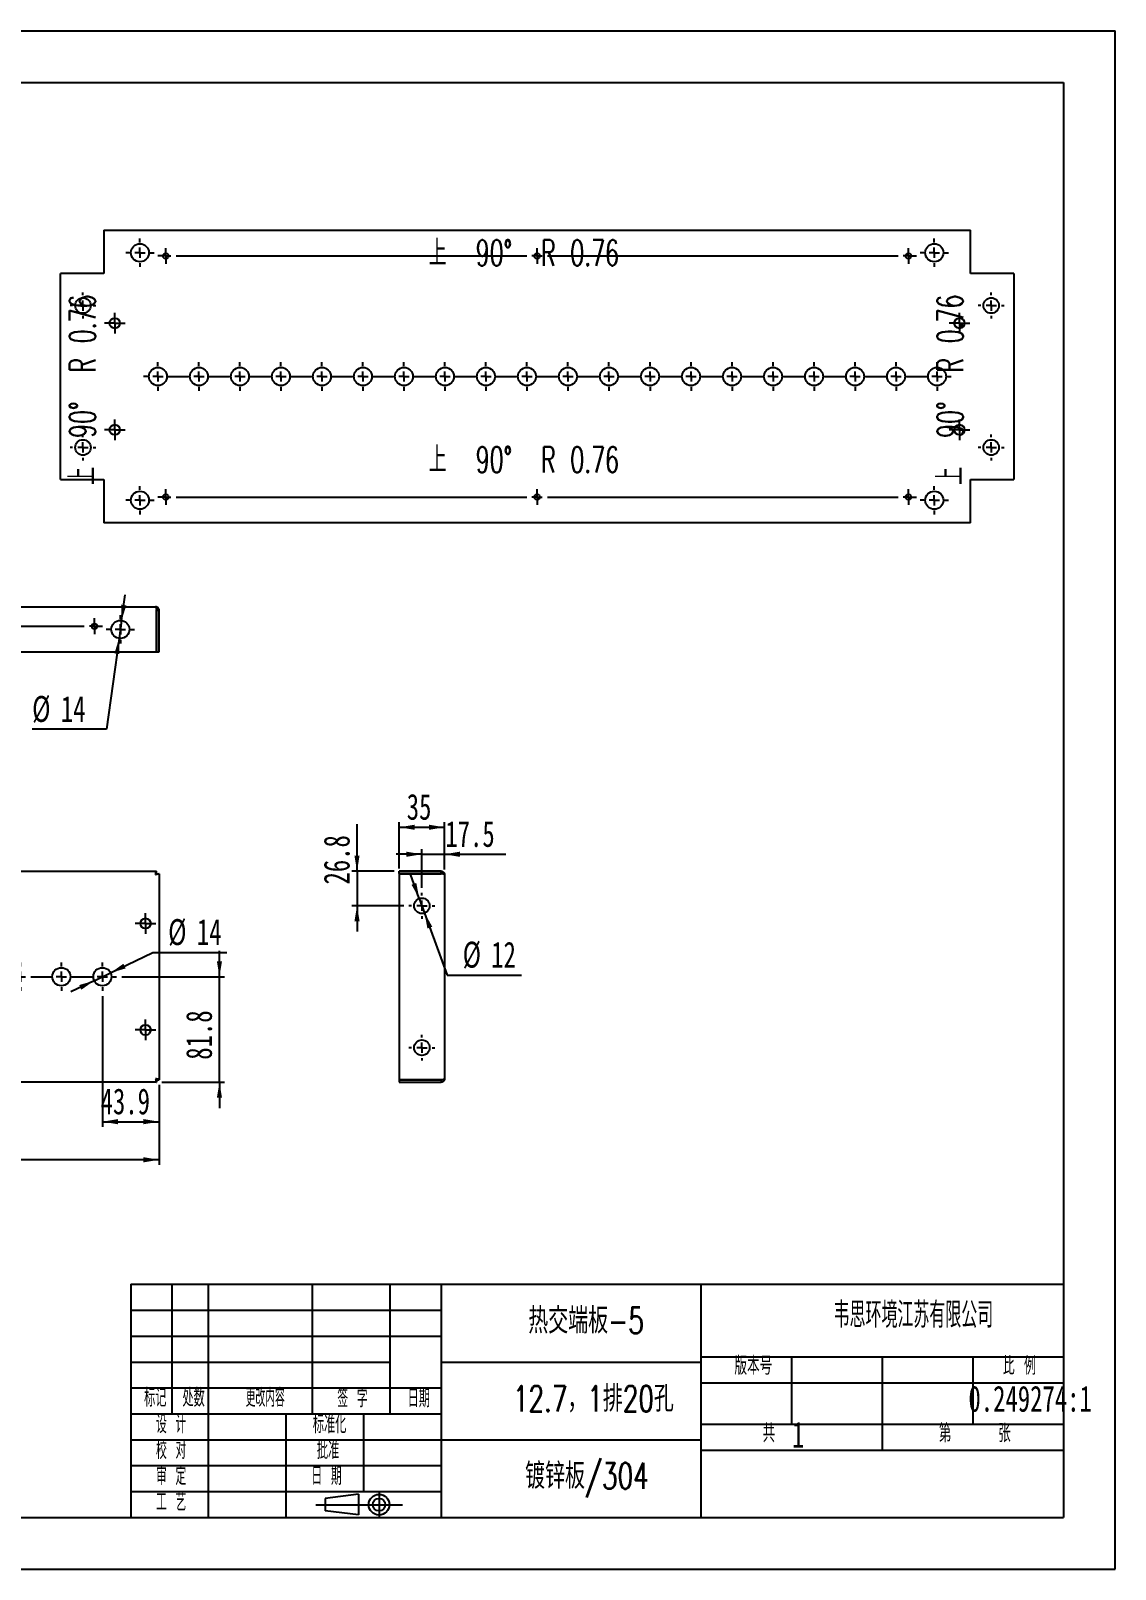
# Model space of a CAD drawing. Extents: x 0 to 1685, y 0 to 1191.
# Drawn here: x 845 to 1685, y 0 to 1191 of the extents above; entities that cross this region are included whole.
import ezdxf

# ---------------------------------------------------------------- set-up
doc = ezdxf.new("R2010")
doc.units = 0
doc.header["$LTSCALE"] = 4.011653
doc.layers.get('0').update_dxf_attribs({"linetype": 'CONTINUOUS'})
for name, color, linetype in [('粗实线', 7, 'CONTINUOUS'), ('细实线', 7, 'CONTINUOUS'), ('轮廓线层', 7, 'CONTINUOUS')]:
    doc.layers.add(name, color=color, linetype=linetype)
doc.styles.add('SLDTEXTSTYLE0', font='TXT', dxfattribs={"width": 0.7, "bigfont": 'bigfont'})
doc.styles.add('SLDTEXTSTYLE1', font='TXT', dxfattribs={"width": 0.56, "bigfont": 'bigfont'})
doc.styles.add('SLDTEXTSTYLE2', font='TXT', dxfattribs={"width": 0.49, "bigfont": 'bigfont'})
doc.styles.add('SLDTEXTSTYLE3', font='TXT', dxfattribs={"width": 0.54, "bigfont": 'bigfont'})
doc.styles.add('SLDTEXTSTYLE4', font='TXT', dxfattribs={"width": 0.63, "bigfont": 'bigfont'})
doc.styles.add('SLDTEXTSTYLE5', font='TXT', dxfattribs={"width": 0.586667, "bigfont": 'bigfont'})
doc.styles.add('SLDTEXTSTYLE6', font='TXT', dxfattribs={"width": 0.7})
doc.styles.add('SLDTEXTSTYLE7', font='TXT', dxfattribs={"width": 0.628571, "bigfont": 'bigfont'})
doc.dimstyles.new('SLDDIMSTYLE0', dxfattribs={"dimtxt": 20.058267, "dimasz": 12.03496, "dimexe": 0, "dimexo": 0.0625, "dimgap": 5.014567, "dimtad": 2, "dimdec": 1, "dimrnd": 1e-09, "dimzin": 12, "dimtxsty": 'SLDTEXTSTYLE6', "dimsah": 1, "dimcen": 0.09, "dimazin": 3, "dimtfac": 1, "dimtdec": 1, "dimtofl": 0, "dimtmove": 0, "dimatfit": 3, "dimtolj": 1, "dimtzin": 12})
doc.dimstyles.new('SLDDIMSTYLE1', dxfattribs={"dimtxt": 20.058267, "dimasz": 12.03496, "dimexe": 0, "dimexo": 0.0625, "dimgap": 5.014567, "dimtad": 2, "dimdec": 1, "dimrnd": 1e-09, "dimzin": 12, "dimtxsty": 'SLDTEXTSTYLE6', "dimsah": 1, "dimcen": 0.09, "dimazin": 3, "dimtfac": 1, "dimtdec": 1, "dimtmove": 0, "dimatfit": 3, "dimtolj": 1, "dimtzin": 12})
doc.dimstyles.new('SLDDIMSTYLE2', dxfattribs={"dimtxt": 20.058267, "dimasz": 12.03496, "dimexe": 0, "dimexo": 0.0625, "dimgap": 5.014567, "dimtad": 0, "dimtih": 1, "dimtoh": 1, "dimdec": 1, "dimrnd": 1e-09, "dimzin": 12, "dimtxsty": 'SLDTEXTSTYLE6', "dimsah": 1, "dimcen": 0, "dimazin": 3, "dimtfac": 1, "dimtdec": 1, "dimtmove": 0, "dimatfit": 3, "dimtolj": 1, "dimtzin": 12})

# ---------------------------------------------------------------- blocks, each defined once
blk = doc.blocks.new('块6')
at = {"color": 7, "linetype": 'CONTINUOUS'}
for p, q in [((510.5, 622.8), (478.4, 618.8)), ((478.4, 618.8), (478.4, 606.8)), ((510.5, 622.8), (510.5, 602.8)), ((510.5, 602.8), (478.4, 606.8))]:
    blk.add_line(p, q, dxfattribs=at)
at = {"layer": '轮廓线层', "color": 7}
for p, q in [((469.3, 612.7), (553.2, 612.7)), ((530.4, 624.5), (530.4, 600.8))]:
    blk.add_line(p, q, dxfattribs=at)
for radius in [10, 6.02]:
    blk.add_circle((530.4, 612.7), radius, dxfattribs=at)
blk = doc.blocks.new('_D')
at = {"layer": '细实线'}
for p, q in [((269.7, 375.1), (269.7, 313.1)), ((944.7, 375.1), (944.7, 313.1)), ((944.7, 317.1), (269.7, 317.1))]:
    blk.add_line(p, q, dxfattribs=at)
for points in [[(269.7, 317.1), (281.7, 315.1), (281.7, 319.1)], [(944.7, 317.1), (932.6, 319.1), (932.6, 315.1)]]:
    blk.add_solid(points, dxfattribs=at)
at = {"layer": '细实线', "insert": (589.7, 343), "char_height": 20.06, "attachment_point": 1, "style": 'SLDTEXTSTYLE6'}
blk.add_mtext('675', dxfattribs=at)
blk = doc.blocks.new('_D_2')
at = {"layer": '细实线'}
for p, q in [((900.8, 443.9), (900.8, 342.6)), ((944.7, 375.1), (944.7, 342.6)), ((900.8, 346.6), (944.7, 346.6))]:
    blk.add_line(p, q, dxfattribs=at)
for points in [[(900.8, 346.6), (912.8, 344.6), (912.8, 348.6)], [(944.7, 346.6), (932.6, 348.6), (932.6, 344.6)]]:
    blk.add_solid(points, dxfattribs=at)
at = {"layer": '细实线', "insert": (899.4, 372.4), "char_height": 20.06, "attachment_point": 1, "style": 'SLDTEXTSTYLE6'}
blk.add_mtext('43.9', dxfattribs=at)
blk = doc.blocks.new('_D_3')
at = {"layer": '细实线'}
for p, q in [((991.4, 458.9), (991.4, 478.9)), ((915.8, 458.9), (995.4, 458.9)), ((991.4, 377.1), (991.4, 458.9)), ((946.7, 377.1), (995.4, 377.1)), ((991.4, 377.1), (991.4, 357.1))]:
    blk.add_line(p, q, dxfattribs=at)
for points in [[(991.4, 458.9), (993.4, 470.9), (989.4, 470.9)], [(991.4, 377.1), (989.4, 365.1), (993.4, 365.1)]]:
    blk.add_solid(points, dxfattribs=at)
at = {"layer": '细实线', "insert": (965.5, 394.6), "char_height": 20.06, "attachment_point": 1, "rotation": 90, "style": 'SLDTEXTSTYLE6'}
blk.add_mtext('81.8', dxfattribs=at)
blk = doc.blocks.new('_D_4')
at = {"layer": '细实线'}
for p, q in [((907.1, 461.9), (939.7, 477.6)), ((939.7, 477.6), (997.2, 477.6)), ((894.5, 455.8), (876.4, 447.1)), ((894.5, 455.8), (907.1, 461.9))]:
    blk.add_line(p, q, dxfattribs=at)
for points in [[(907.1, 461.9), (918.8, 465.3), (917, 468.9)], [(894.5, 455.8), (882.8, 452.4), (884.5, 448.8)]]:
    blk.add_solid(points, dxfattribs=at)
at = {"layer": '细实线', "char_height": 20.06, "attachment_point": 1, "style": 'SLDTEXTSTYLE6'}
for s, insert in [('%%c', (951.7, 503.5)), ('14', (973.9, 503.5))]:
    blk.add_mtext(s, dxfattribs=dict(at, insert=insert))
blk = doc.blocks.new('SW_CENTERMARKSYMBOL_0')
at = {"layer": '细实线', "color": 0}
for p, q in [((-579.5, 0), (-582.5, 0)), ((-571.5, 0), (-575.5, 0)), ((-571.5, 8), (-571.5, 11)), ((-571.5, 0), (-571.5, 4)), ((-571.5, 0), (-571.5, -4)), ((-571.5, 0), (-567.5, 0)), ((-563.5, 0), (-547.75, 0)), ((-539.75, 0), (-543.75, 0)), ((-539.75, 8), (-539.75, 11)), ((-539.75, 0), (-539.75, 4)), ((-539.75, 0), (-539.75, -4)), ((-539.75, 0), (-535.75, 0)), ((-531.75, 0), (-516, 0)), ((-508, 0), (-512, 0)), ((-508, 8), (-508, 11)), ((-508, 0), (-508, 4)), ((-508, 0), (-508, -4)), ((-508, 0), (-504, 0)), ((-500, 0), (-484.25, 0)), ((-476.25, 0), (-480.25, 0)), ((-476.25, 8), (-476.25, 11)), ((-476.25, 0), (-476.25, 4)), ((-476.25, 0), (-476.25, -4)), ((-476.25, 0), (-472.25, 0)), ((-468.25, 0), (-452.5, 0)), ((-444.5, 0), (-448.5, 0)), ((-444.5, 8), (-444.5, 11)), ((-444.5, 0), (-444.5, 4)), ((-444.5, 0), (-444.5, -4)), ((-444.5, 0), (-440.5, 0)), ((-436.5, 0), (-420.75, 0)), ((-412.75, 0), (-416.75, 0)), ((-412.75, 8), (-412.75, 11)), ((-412.75, 0), (-412.75, 4)), ((-412.75, 0), (-412.75, -4)), ((-412.75, 0), (-408.75, 0)), ((-404.75, 0), (-389, 0)), ((-381, 0), (-385, 0)), ((-381, 8), (-381, 11)), ((-381, 0), (-381, 4)), ((-381, 0), (-381, -4)), ((-381, 0), (-377, 0)), ((-373, 0), (-357.25, 0)), ((-349.25, 0), (-353.25, 0)), ((-349.25, 8), (-349.25, 11)), ((-349.25, 0), (-349.25, 4)), ((-349.25, 0), (-349.25, -4)), ((-349.25, 0), (-345.25, 0)), ((-341.25, 0), (-325.5, 0)), ((-317.5, 0), (-321.5, 0)), ((-317.5, 8), (-317.5, 11)), ((-317.5, 0), (-317.5, 4)), ((-317.5, 0), (-317.5, -4)), ((-317.5, 0), (-313.5, 0)), ((-309.5, 0), (-293.75, 0)), ((-285.75, 0), (-289.75, 0)), ((-285.75, 8), (-285.75, 11)), ((-285.75, 0), (-285.75, 4)), ((-285.75, 0), (-285.75, -4)), ((-285.75, 0), (-281.75, 0)), ((-277.75, 0), (-262, 0)), ((-254, 0), (-258, 0)), ((-254, 8), (-254, 11)), ((-254, 0), (-254, 4)), ((-254, 0), (-254, -4)), ((-254, 0), (-250, 0)), ((-246, 0), (-230.25, 0)), ((-222.25, 0), (-226.25, 0)), ((-222.25, 8), (-222.25, 11)), ((-222.25, 0), (-222.25, 4)), ((-222.25, 0), (-222.25, -4)), ((-222.25, 0), (-218.25, 0)), ((-214.25, 0), (-198.5, 0)), ((-190.5, 0), (-194.5, 0)), ((-190.5, 8), (-190.5, 11)), ((-190.5, 0), (-190.5, 4)), ((-190.5, 0), (-190.5, -4)), ((-190.5, 0), (-186.5, 0)), ((-182.5, 0), (-166.75, 0)), ((-158.75, 0), (-162.75, 0)), ((-158.75, 8), (-158.75, 11)), ((-158.75, 0), (-158.75, 4)), ((-158.75, 0), (-158.75, -4)), ((-158.75, 0), (-154.75, 0)), ((-150.75, 0), (-135, 0)), ((-127, 0), (-131, 0)), ((-127, 8), (-127, 11)), ((-127, 0), (-127, 4)), ((-127, 0), (-127, -4)), ((-127, 0), (-123, 0)), ((-119, 0), (-103.25, 0)), ((-95.25, 0), (-99.25, 0)), ((-95.25, 8), (-95.25, 11)), ((-95.25, 0), (-95.25, 4)), ((-95.25, 0), (-95.25, -4)), ((-95.25, 0), (-91.25, 0)), ((-87.25, 0), (-71.5, 0)), ((-63.5, 0), (-67.5, 0)), ((-63.5, 8), (-63.5, 11)), ((-63.5, 0), (-63.5, 4)), ((-63.5, 0), (-63.5, -4)), ((-63.5, 0), (-59.5, 0)), ((-55.5, 0), (-39.75, 0)), ((-31.75, 0), (-35.75, 0)), ((-31.75, 8), (-31.75, 11)), ((-31.75, 0), (-31.75, 4)), ((-31.75, 0), (-31.75, -4)), ((-31.75, 0), (-27.75, 0)), ((-23.75, 0), (-8, 0)), ((0, 0), (-4, 0)), ((0, 8), (0, 11)), ((0, 0), (0, 4)), ((0, 0), (0, -4)), ((0, 0), (4, 0)), ((8, 0), (23.75, 0)), ((31.75, 0), (27.75, 0)), ((31.75, 8), (31.75, 11)), ((31.75, 0), (31.75, 4)), ((31.75, 0), (31.75, -4)), ((31.75, 0), (35.75, 0)), ((39.75, 0), (42.75, 0)), ((-571.5, -8), (-571.5, -11)), ((-539.75, -8), (-539.75, -11)), ((-508, -8), (-508, -11)), ((-476.25, -8), (-476.25, -11)), ((-444.5, -8), (-444.5, -11)), ((-412.75, -8), (-412.75, -11)), ((-381, -8), (-381, -11)), ((-349.25, -8), (-349.25, -11)), ((-317.5, -8), (-317.5, -11)), ((-285.75, -8), (-285.75, -11)), ((-254, -8), (-254, -11)), ((-222.25, -8), (-222.25, -11)), ((-190.5, -8), (-190.5, -11)), ((-158.75, -8), (-158.75, -11)), ((-127, -8), (-127, -11)), ((-95.25, -8), (-95.25, -11)), ((-63.5, -8), (-63.5, -11)), ((-31.75, -8), (-31.75, -11)), ((0, -8), (0, -11)), ((31.75, -8), (31.75, -11))]:
    blk.add_line(p, q, dxfattribs=at)
blk = doc.blocks.new('SW_CENTERMARKSYMBOL_2')
at = {"layer": '细实线', "color": 0}
for p, q in [((-4, 0), (-8, 0)), ((0, 0), (-4, 0)), ((0, 4), (0, 8)), ((0, 0), (0, 4)), ((0, 0), (0, -4)), ((0, 0), (4, 0)), ((4, 0), (8, 0)), ((0, -4), (0, -8))]:
    blk.add_line(p, q, dxfattribs=at)
blk = doc.blocks.new('SW_CENTERMARKSYMBOL_3')
at = {"layer": '细实线', "color": 0}
for p, q in [((-4, 0), (-8, 0)), ((0, 0), (-4, 0)), ((0, 4), (0, 8)), ((0, 0), (0, 4)), ((0, 0), (0, -4)), ((0, 0), (4, 0)), ((4, 0), (8, 0)), ((0, -4), (0, -8))]:
    blk.add_line(p, q, dxfattribs=at)
blk = doc.blocks.new('_D_9')
at = {"layer": '细实线'}
for p, q in [((1130.6, 542.7), (1130.6, 578.6)), ((1130.6, 574.6), (1165.6, 574.6)), ((1165.6, 542), (1165.6, 578.6))]:
    blk.add_line(p, q, dxfattribs=at)
for points in [[(1130.6, 574.6), (1142.6, 572.6), (1142.6, 576.6)], [(1165.6, 574.6), (1153.6, 576.6), (1153.6, 572.6)]]:
    blk.add_solid(points, dxfattribs=at)
at = {"layer": '细实线', "insert": (1136.4, 600.5), "char_height": 20.06, "attachment_point": 1, "style": 'SLDTEXTSTYLE6'}
blk.add_mtext('35', dxfattribs=at)
blk = doc.blocks.new('_D_10')
at = {"layer": '细实线'}
for p, q in [((1148.1, 553.7), (1128.1, 553.7)), ((1148.1, 527.8), (1148.1, 557.7)), ((1148.1, 553.7), (1165.6, 553.7)), ((1165.6, 542), (1165.6, 557.7)), ((1165.6, 553.7), (1213, 553.7))]:
    blk.add_line(p, q, dxfattribs=at)
for points in [[(1148.1, 553.7), (1136.1, 555.7), (1136.1, 551.7)], [(1165.6, 553.7), (1177.6, 551.7), (1177.6, 555.7)]]:
    blk.add_solid(points, dxfattribs=at)
at = {"layer": '细实线', "insert": (1166.3, 579.5), "char_height": 20.06, "attachment_point": 1, "style": 'SLDTEXTSTYLE6'}
blk.add_mtext('17.5', dxfattribs=at)
blk = doc.blocks.new('_D_11')
at = {"layer": '细实线'}
for p, q in [((1097.9, 540.6), (1097.9, 577)), ((1126.6, 540.6), (1093.9, 540.6)), ((1097.9, 540.6), (1097.9, 513.8)), ((1134.1, 513.8), (1093.9, 513.8)), ((1097.9, 513.8), (1097.9, 493.8))]:
    blk.add_line(p, q, dxfattribs=at)
for points in [[(1097.9, 540.6), (1099.9, 552.7), (1095.9, 552.7)], [(1097.9, 513.8), (1095.9, 501.8), (1099.9, 501.8)]]:
    blk.add_solid(points, dxfattribs=at)
at = {"layer": '细实线', "insert": (1072.1, 530.3), "char_height": 20.06, "attachment_point": 1, "rotation": 90, "style": 'SLDTEXTSTYLE6'}
blk.add_mtext('26.8', dxfattribs=at)
blk = doc.blocks.new('_D_12')
at = {"layer": '细实线'}
for p, q in [((1146.1, 519.5), (1139.2, 538.3)), ((1146.1, 519.5), (1150.2, 508.2)), ((1150.2, 508.2), (1167.6, 460.2)), ((1167.6, 460.2), (1225.2, 460.2))]:
    blk.add_line(p, q, dxfattribs=at)
for points in [[(1146.1, 519.5), (1143.8, 531.5), (1140.1, 530.1)], [(1150.2, 508.2), (1152.4, 496.2), (1156.2, 497.6)]]:
    blk.add_solid(points, dxfattribs=at)
at = {"layer": '细实线', "char_height": 20.06, "attachment_point": 1, "style": 'SLDTEXTSTYLE6'}
for s, insert in [('%%c', (1179.7, 486)), ('12', (1201.8, 486))]:
    blk.add_mtext(s, dxfattribs=dict(at, insert=insert))
blk = doc.blocks.new('SW_CENTERMARKSYMBOL_5')
at = {"layer": '细实线', "color": 0}
for p, q in [((-8, 0), (-10, 0)), ((0, 0), (-4, 0)), ((0, 8), (0, 10)), ((0, 0), (0, 4)), ((0, 0), (0, -4)), ((0, 0), (4, 0)), ((8, 0), (10, 0)), ((0, -8), (0, -10))]:
    blk.add_line(p, q, dxfattribs=at)
blk = doc.blocks.new('SW_CENTERMARKSYMBOL_6')
at = {"layer": '细实线', "color": 0}
for p, q in [((-8, 0), (-10, 0)), ((0, 0), (-4, 0)), ((0, 8), (0, 10)), ((0, 0), (0, 4)), ((0, 0), (0, -4)), ((0, 0), (4, 0)), ((8, 0), (10, 0)), ((0, -8), (0, -10))]:
    blk.add_line(p, q, dxfattribs=at)
blk = doc.blocks.new('_D_17')
at = {"layer": '细实线'}
for p, q in [((915.6, 734.8), (918.4, 754.7)), ((915.6, 734.8), (913.7, 720.9)), ((913.7, 720.9), (904, 650.5)), ((904, 650.5), (846.4, 650.5))]:
    blk.add_line(p, q, dxfattribs=at)
for points in [[(915.6, 734.8), (919.3, 746.4), (915.3, 747)], [(913.7, 720.9), (910.1, 709.3), (914, 708.7)]]:
    blk.add_solid(points, dxfattribs=at)
at = {"layer": '细实线', "char_height": 20.06, "attachment_point": 1, "style": 'SLDTEXTSTYLE6'}
for s, insert in [('%%c', (846.4, 676.3)), ('14', (868.6, 676.3))]:
    blk.add_mtext(s, dxfattribs=dict(at, insert=insert))
blk = doc.blocks.new('SW_CENTERMARKSYMBOL_8')
at = {"layer": '细实线', "color": 0}
for p, q in [((-8, 0), (-11, 0)), ((0, 0), (-4, 0)), ((0, 8), (0, 11)), ((0, 0), (0, 4)), ((0, 0), (0, -4)), ((0, 0), (4, 0)), ((8, 0), (11, 0)), ((0, -8), (0, -11))]:
    blk.add_line(p, q, dxfattribs=at)
blk = doc.blocks.new('SW_CENTERMARKSYMBOL_9')
at = {"layer": '细实线', "color": 0}
for p, q in [((-291.5, 0), (-293.6, 0)), ((-287.5, 0), (-291.5, 0)), ((-287.5, 4), (-287.5, 6.1)), ((-287.5, 0), (-287.5, 4)), ((-287.5, 0), (-287.5, -4)), ((-287.5, 0), (-283.5, 0)), ((-279.5, 0), (-8, 0)), ((0, 0), (-4, 0)), ((0, 4), (0, 6.1)), ((0, 0), (0, 4)), ((0, 0), (0, -4)), ((0, 0), (4, 0)), ((8, 0), (279.5, 0)), ((287.5, 0), (283.5, 0)), ((287.5, 4), (287.5, 6.1)), ((287.5, 0), (287.5, 4)), ((287.5, 0), (287.5, -4)), ((287.5, 0), (291.5, 0)), ((291.5, 0), (293.6, 0)), ((-287.5, -4), (-287.5, -6.1)), ((0, -4), (0, -6.1)), ((287.5, -4), (287.5, -6.1))]:
    blk.add_line(p, q, dxfattribs=at)
blk = doc.blocks.new('SW_CENTERMARKSYMBOL_10')
at = {"layer": '细实线', "color": 0}
for p, q in [((-39.75, 0), (-42.75, 0)), ((-31.75, 0), (-35.75, 0)), ((-31.75, 8), (-31.75, 11)), ((-31.75, 0), (-31.75, 4)), ((-31.75, 0), (-31.75, -4)), ((-31.75, 0), (-27.75, 0)), ((-23.75, 0), (-8, 0)), ((0, 0), (-4, 0)), ((0, 8), (0, 11)), ((0, 0), (0, 4)), ((0, 0), (0, -4)), ((0, 0), (4, 0)), ((8, 0), (23.75, 0)), ((31.75, 0), (27.75, 0)), ((31.75, 8), (31.75, 11)), ((31.75, 0), (31.75, 4)), ((31.75, 0), (31.75, -4)), ((31.75, 0), (35.75, 0)), ((39.75, 0), (55.5, 0)), ((63.5, 0), (59.5, 0)), ((63.5, 8), (63.5, 11)), ((63.5, 0), (63.5, 4)), ((63.5, 0), (63.5, -4)), ((63.5, 0), (67.5, 0)), ((71.5, 0), (87.25, 0)), ((95.25, 0), (91.25, 0)), ((95.25, 8), (95.25, 11)), ((95.25, 0), (95.25, 4)), ((95.25, 0), (95.25, -4)), ((95.25, 0), (99.25, 0)), ((103.25, 0), (119, 0)), ((127, 0), (123, 0)), ((127, 8), (127, 11)), ((127, 0), (127, 4)), ((127, 0), (127, -4)), ((127, 0), (131, 0)), ((135, 0), (150.75, 0)), ((158.75, 0), (154.75, 0)), ((158.75, 8), (158.75, 11)), ((158.75, 0), (158.75, 4)), ((158.75, 0), (158.75, -4)), ((158.75, 0), (162.75, 0)), ((166.75, 0), (182.5, 0)), ((190.5, 0), (186.5, 0)), ((190.5, 8), (190.5, 11)), ((190.5, 0), (190.5, 4)), ((190.5, 0), (190.5, -4)), ((190.5, 0), (194.5, 0)), ((198.5, 0), (214.25, 0)), ((222.25, 0), (218.25, 0)), ((222.25, 8), (222.25, 11)), ((222.25, 0), (222.25, 4)), ((222.25, 0), (222.25, -4)), ((222.25, 0), (226.25, 0)), ((230.25, 0), (246, 0)), ((254, 0), (250, 0)), ((254, 8), (254, 11)), ((254, 0), (254, 4)), ((254, 0), (254, -4)), ((254, 0), (258, 0)), ((262, 0), (277.75, 0)), ((285.75, 0), (281.75, 0)), ((285.75, 8), (285.75, 11)), ((285.75, 0), (285.75, 4)), ((285.75, 0), (285.75, -4)), ((285.75, 0), (289.75, 0)), ((293.75, 0), (309.5, 0)), ((317.5, 0), (313.5, 0)), ((317.5, 8), (317.5, 11)), ((317.5, 0), (317.5, 4)), ((317.5, 0), (317.5, -4)), ((317.5, 0), (321.5, 0)), ((325.5, 0), (341.25, 0)), ((349.25, 0), (345.25, 0)), ((349.25, 8), (349.25, 11)), ((349.25, 0), (349.25, 4)), ((349.25, 0), (349.25, -4)), ((349.25, 0), (353.25, 0)), ((357.25, 0), (373, 0)), ((381, 0), (377, 0)), ((381, 8), (381, 11)), ((381, 0), (381, 4)), ((381, 0), (381, -4)), ((381, 0), (385, 0)), ((389, 0), (404.75, 0)), ((412.75, 0), (408.75, 0)), ((412.75, 8), (412.75, 11)), ((412.75, 0), (412.75, 4)), ((412.75, 0), (412.75, -4)), ((412.75, 0), (416.75, 0)), ((420.75, 0), (436.5, 0)), ((444.5, 0), (440.5, 0)), ((444.5, 8), (444.5, 11)), ((444.5, 0), (444.5, 4)), ((444.5, 0), (444.5, -4)), ((444.5, 0), (448.5, 0)), ((452.5, 0), (468.25, 0)), ((476.25, 0), (472.25, 0)), ((476.25, 8), (476.25, 11)), ((476.25, 0), (476.25, 4)), ((476.25, 0), (476.25, -4)), ((476.25, 0), (480.25, 0)), ((484.25, 0), (500, 0)), ((508, 0), (504, 0)), ((508, 8), (508, 11)), ((508, 0), (508, 4)), ((508, 0), (508, -4)), ((508, 0), (512, 0)), ((516, 0), (531.75, 0)), ((539.75, 0), (535.75, 0)), ((539.75, 8), (539.75, 11)), ((539.75, 0), (539.75, 4)), ((539.75, 0), (539.75, -4)), ((539.75, 0), (543.75, 0)), ((547.75, 0), (563.5, 0)), ((571.5, 0), (567.5, 0)), ((571.5, 8), (571.5, 11)), ((571.5, 0), (571.5, 4)), ((571.5, 0), (571.5, -4)), ((571.5, 0), (575.5, 0)), ((579.5, 0), (582.5, 0)), ((-31.75, -8), (-31.75, -11)), ((0, -8), (0, -11)), ((31.75, -8), (31.75, -11)), ((63.5, -8), (63.5, -11)), ((95.25, -8), (95.25, -11)), ((127, -8), (127, -11)), ((158.75, -8), (158.75, -11)), ((190.5, -8), (190.5, -11)), ((222.25, -8), (222.25, -11)), ((254, -8), (254, -11)), ((285.75, -8), (285.75, -11)), ((317.5, -8), (317.5, -11)), ((349.25, -8), (349.25, -11)), ((381, -8), (381, -11)), ((412.75, -8), (412.75, -11)), ((444.5, -8), (444.5, -11)), ((476.25, -8), (476.25, -11)), ((508, -8), (508, -11)), ((539.75, -8), (539.75, -11)), ((571.5, -8), (571.5, -11))]:
    blk.add_line(p, q, dxfattribs=at)
blk = doc.blocks.new('SW_CENTERMARKSYMBOL_11')
at = {"layer": '细实线', "color": 0}
for p, q in [((-4, 0), (-8, 0)), ((0, 0), (-4, 0)), ((0, 4), (0, 8)), ((0, 0), (0, 4)), ((0, 0), (0, -4)), ((0, 0), (4, 0)), ((4, 0), (8, 0)), ((0, -4), (0, -8))]:
    blk.add_line(p, q, dxfattribs=at)
blk = doc.blocks.new('SW_CENTERMARKSYMBOL_12')
at = {"layer": '细实线', "color": 0}
for p, q in [((-4, 0), (-8, 0)), ((0, 0), (-4, 0)), ((0, 4), (0, 8)), ((0, 0), (0, 4)), ((0, 0), (0, -4)), ((0, 0), (4, 0)), ((4, 0), (8, 0)), ((0, -4), (0, -8))]:
    blk.add_line(p, q, dxfattribs=at)
blk = doc.blocks.new('SW_CENTERMARKSYMBOL_13')
at = {"layer": '细实线', "color": 0}
for p, q in [((-4, 0), (-8, 0)), ((0, 0), (-4, 0)), ((0, 4), (0, 8)), ((0, 0), (0, 4)), ((0, 0), (0, -4)), ((0, 0), (4, 0)), ((4, 0), (8, 0)), ((0, -4), (0, -8))]:
    blk.add_line(p, q, dxfattribs=at)
blk = doc.blocks.new('SW_CENTERMARKSYMBOL_14')
at = {"layer": '细实线', "color": 0}
for p, q in [((-4, 0), (-8, 0)), ((0, 0), (-4, 0)), ((0, 4), (0, 8)), ((0, 0), (0, 4)), ((0, 0), (0, -4)), ((0, 0), (4, 0)), ((4, 0), (8, 0)), ((0, -4), (0, -8))]:
    blk.add_line(p, q, dxfattribs=at)
blk = doc.blocks.new('SW_CENTERMARKSYMBOL_15')
at = {"layer": '细实线', "color": 0}
for p, q in [((-8, 0), (-10, 0)), ((0, 0), (-4, 0)), ((0, 8), (0, 10)), ((0, 0), (0, 4)), ((0, 0), (0, -4)), ((0, 0), (4, 0)), ((8, 0), (10, 0)), ((0, -8), (0, -10))]:
    blk.add_line(p, q, dxfattribs=at)
blk = doc.blocks.new('SW_CENTERMARKSYMBOL_16')
at = {"layer": '细实线', "color": 0}
for p, q in [((-8, 0), (-10, 0)), ((0, 0), (-4, 0)), ((0, 8), (0, 10)), ((0, 0), (0, 4)), ((0, 0), (0, -4)), ((0, 0), (4, 0)), ((8, 0), (10, 0)), ((0, -8), (0, -10))]:
    blk.add_line(p, q, dxfattribs=at)
blk = doc.blocks.new('SW_CENTERMARKSYMBOL_17')
at = {"layer": '细实线', "color": 0}
for p, q in [((-8, 0), (-11, 0)), ((0, 0), (-4, 0)), ((0, 8), (0, 11)), ((0, 0), (0, 4)), ((0, 0), (0, -4)), ((0, 0), (4, 0)), ((8, 0), (11, 0)), ((0, -8), (0, -11))]:
    blk.add_line(p, q, dxfattribs=at)
blk = doc.blocks.new('SW_CENTERMARKSYMBOL_18')
at = {"layer": '细实线', "color": 0}
for p, q in [((-8, 0), (-11, 0)), ((0, 0), (-4, 0)), ((0, 8), (0, 11)), ((0, 0), (0, 4)), ((0, 0), (0, -4)), ((0, 0), (4, 0)), ((8, 0), (11, 0)), ((0, -8), (0, -11))]:
    blk.add_line(p, q, dxfattribs=at)
blk = doc.blocks.new('SW_CENTERMARKSYMBOL_19')
at = {"layer": '细实线', "color": 0}
for p, q in [((-291.5, 0), (-293.6, 0)), ((-287.5, 0), (-291.5, 0)), ((-287.5, 4), (-287.5, 6.1)), ((-287.5, 0), (-287.5, 4)), ((-287.5, 0), (-287.5, -4)), ((-287.5, 0), (-283.5, 0)), ((-279.5, 0), (-8, 0)), ((0, 0), (-4, 0)), ((0, 4), (0, 6.1)), ((0, 0), (0, 4)), ((0, 0), (0, -4)), ((0, 0), (4, 0)), ((8, 0), (279.5, 0)), ((287.5, 0), (283.5, 0)), ((287.5, 4), (287.5, 6.1)), ((287.5, 0), (287.5, 4)), ((287.5, 0), (287.5, -4)), ((287.5, 0), (291.5, 0)), ((291.5, 0), (293.6, 0)), ((-287.5, -4), (-287.5, -6.1)), ((0, -4), (0, -6.1)), ((287.5, -4), (287.5, -6.1))]:
    blk.add_line(p, q, dxfattribs=at)
blk = doc.blocks.new('SW_CENTERMARKSYMBOL_20')
at = {"layer": '细实线', "color": 0}
for p, q in [((-8, 0), (-10, 0)), ((0, 0), (-4, 0)), ((0, 8), (0, 10)), ((0, 0), (0, 4)), ((0, 0), (0, -4)), ((0, 0), (4, 0)), ((8, 0), (10, 0)), ((0, -8), (0, -10))]:
    blk.add_line(p, q, dxfattribs=at)
blk = doc.blocks.new('SW_CENTERMARKSYMBOL_21')
at = {"layer": '细实线', "color": 0}
for p, q in [((-8, 0), (-10, 0)), ((0, 0), (-4, 0)), ((0, 8), (0, 10)), ((0, 0), (0, 4)), ((0, 0), (0, -4)), ((0, 0), (4, 0)), ((8, 0), (10, 0)), ((0, -8), (0, -10))]:
    blk.add_line(p, q, dxfattribs=at)
blk = doc.blocks.new('SW_CENTERMARKSYMBOL_22')
at = {"layer": '细实线', "color": 0}
for p, q in [((-8, 0), (-11, 0)), ((0, 0), (-4, 0)), ((0, 8), (0, 11)), ((0, 0), (0, 4)), ((0, 0), (0, -4)), ((0, 0), (4, 0)), ((8, 0), (11, 0)), ((0, -8), (0, -11))]:
    blk.add_line(p, q, dxfattribs=at)
blk = doc.blocks.new('SW_CENTERMARKSYMBOL_23')
at = {"layer": '细实线', "color": 0}
for p, q in [((-8, 0), (-11, 0)), ((0, 0), (-4, 0)), ((0, 8), (0, 11)), ((0, 0), (0, 4)), ((0, 0), (0, -4)), ((0, 0), (4, 0)), ((8, 0), (11, 0)), ((0, -8), (0, -11))]:
    blk.add_line(p, q, dxfattribs=at)
blk = doc.blocks.new('SW_CENTERMARKSYMBOL_24')
at = {"layer": '细实线', "color": 0}
for p, q in [((-291.5, 0), (-293.6, 0)), ((-287.5, 0), (-291.5, 0)), ((-287.5, 4), (-287.5, 6.1)), ((-287.5, 0), (-287.5, 4)), ((-287.5, 0), (-287.5, -4)), ((-287.5, 0), (-283.5, 0)), ((-279.5, 0), (-8, 0)), ((0, 0), (-4, 0)), ((0, 4), (0, 6.1)), ((0, 0), (0, 4)), ((0, 0), (0, -4)), ((0, 0), (4, 0)), ((8, 0), (279.5, 0)), ((287.5, 0), (283.5, 0)), ((287.5, 4), (287.5, 6.1)), ((287.5, 0), (287.5, 4)), ((287.5, 0), (287.5, -4)), ((287.5, 0), (291.5, 0)), ((291.5, 0), (293.6, 0)), ((-287.5, -4), (-287.5, -6.1)), ((0, -4), (0, -6.1)), ((287.5, -4), (287.5, -6.1))]:
    blk.add_line(p, q, dxfattribs=at)

msp = doc.modelspace()

# ---------------------------------------------------------------- linework, layer by layer
at = {"color": 7, "linetype": 'CONTINUOUS'}
for p, q in [((901.8, 1037.04), (901.8, 1003.49)), ((901.8, 1037.04), (1572.86, 1037.04)), ((1572.86, 1003.49), (1572.86, 1037.04)), ((868.25, 843.94), (868.25, 1003.49)), ((901.8, 1003.49), (868.25, 1003.49)), ((1606.41, 1003.49), (1572.86, 1003.49)), ((1606.41, 1003.49), (1606.41, 843.94)), ((868.25, 843.94), (901.8, 843.94)), ((901.8, 843.94), (901.8, 810.38)), ((1572.86, 843.94), (1606.41, 843.94)), ((1572.86, 810.38), (1572.86, 843.94)), ((1572.86, 810.38), (901.8, 810.38)), ((272.33, 745.35), (942.01, 745.35)), ((942.7, 742.69), (942.7, 710.35)), ((942.77, 710.35), (942.77, 742.69)), ((942.77, 742.69), (944.67, 742.69)), ((944.67, 710.35), (944.67, 742.69)), ((271.64, 710.35), (942.7, 710.35)), ((942.77, 710.35), (944.67, 710.35)), ((271.64, 540.62), (942.7, 540.62)), ((942.7, 538.72), (942.7, 540.62)), ((942.77, 538.65), (944.67, 538.65)), ((944.67, 538.65), (944.67, 379.09)), ((1130.61, 538.72), (1130.61, 540.62)), ((1162.95, 540.62), (1130.61, 540.62)), ((1162.95, 538.72), (1130.61, 538.72)), ((1130.61, 538.65), (1130.61, 379.09)), ((1130.61, 538.65), (1162.95, 538.65)), ((1162.95, 538.72), (1162.95, 540.62)), ((1165.61, 537.96), (1165.61, 379.78)), ((942.7, 377.12), (271.64, 377.12)), ((942.7, 379.02), (942.7, 377.12)), ((942.77, 379.09), (944.67, 379.09)), ((1162.95, 379.09), (1130.61, 379.09)), ((1130.61, 379.02), (1162.95, 379.02)), ((1130.61, 379.02), (1130.61, 377.12)), ((1130.61, 377.12), (1162.95, 377.12)), ((1162.95, 379.02), (1162.95, 377.12))]:
    msp.add_line(p, q, dxfattribs=at)
for centre, radius in [((929.83, 1019.54), 7), ((1544.83, 1019.54), 7), ((949.83, 1017.04), 2.1), ((1237.33, 1017.04), 2.1), ((1524.83, 1017.04), 2.1), ((885.75, 978.66), 6), ((1588.91, 978.66), 6), ((910.33, 964.96), 4), ((1564.33, 964.96), 4), ((943.73, 923.71), 7), ((975.48, 923.71), 7), ((1007.23, 923.71), 7), ((1038.98, 923.71), 7), ((1070.73, 923.71), 7), ((1102.48, 923.71), 7), ((1134.23, 923.71), 7), ((1165.98, 923.71), 7), ((1197.73, 923.71), 7), ((1229.48, 923.71), 7), ((1261.23, 923.71), 7), ((1292.98, 923.71), 7), ((1324.73, 923.71), 7), ((1356.48, 923.71), 7), ((1388.23, 923.71), 7), ((1419.98, 923.71), 7), ((1451.73, 923.71), 7), ((1483.48, 923.71), 7), ((1515.23, 923.71), 7), ((1546.98, 923.71), 7), ((910.33, 882.46), 4), ((1564.33, 882.46), 4), ((885.75, 868.76), 6), ((1588.91, 868.76), 6), ((929.83, 827.88), 7), ((1544.83, 827.88), 7), ((949.83, 830.38), 2.1), ((1237.33, 830.38), 2.1), ((1524.83, 830.38), 2.1), ((894.67, 730.35), 2.1), ((914.67, 727.85), 7), ((1148.11, 513.82), 6), ((934.17, 500.12), 4), ((869.02, 458.87), 7), ((900.77, 458.87), 7), ((934.17, 417.62), 4), ((1148.11, 403.92), 6)]:
    msp.add_circle(centre, radius, dxfattribs=at)
for points, knots in [([(942.01, 745.35), (942.07, 745.35), (942.13, 745.28), (942.24, 745.01), (942.3, 744.82), (942.41, 744.32), (942.47, 744.03), (942.58, 743.39), (942.64, 743.04), (942.7, 742.69)], [0, 0, 0, 0, 0.25, 0.25, 0.5, 0.5, 0.75, 0.75, 1, 1, 1, 1]), ([(944.67, 742.69), (944.67, 743.04), (944.6, 743.39), (944.33, 744.03), (944.14, 744.32), (943.65, 744.82), (943.35, 745.01), (942.71, 745.28), (942.36, 745.35), (942.01, 745.35)], [0, 0, 0, 0, 0.25, 0.25, 0.5, 0.5, 0.75, 0.75, 1, 1, 1, 1]), ([(942.77, 742.69), (942.76, 742.79), (942.75, 742.94), (942.66, 743.06), (942.63, 743.1)], [0, 0, 0, 0, 0.66454129, 1, 1, 1, 1]), ([(942.01, 537.96), (942.07, 538.31), (942.13, 538.66), (942.24, 539.3), (942.3, 539.59), (942.41, 540.09), (942.47, 540.28), (942.58, 540.55), (942.64, 540.62), (942.7, 540.62)], [0, 0, 0, 0, 0.25, 0.25, 0.5, 0.5, 0.75, 0.75, 1, 1, 1, 1]), ([(942.01, 537.96), (942.07, 538.06), (942.13, 538.16), (942.24, 538.34), (942.3, 538.43), (942.41, 538.57), (942.47, 538.62), (942.58, 538.7), (942.64, 538.72), (942.7, 538.72)], [0, 0, 0, 0, 0.25, 0.25, 0.5, 0.5, 0.75, 0.75, 1, 1, 1, 1]), ([(944.67, 538.65), (944.67, 538.59), (944.6, 538.53), (944.33, 538.42), (944.14, 538.36), (943.65, 538.25), (943.35, 538.19), (942.71, 538.07), (942.36, 538.02), (942.01, 537.96)], [0, 0, 0, 0, 0.25, 0.25, 0.5, 0.5, 0.75, 0.75, 1, 1, 1, 1]), ([(942.77, 538.65), (942.77, 538.59), (942.75, 538.53), (942.67, 538.42), (942.62, 538.36), (942.48, 538.25), (942.39, 538.19), (942.21, 538.07), (942.11, 538.02), (942.01, 537.96)], [0, 0, 0, 0, 0.25, 0.25, 0.5, 0.5, 0.75, 0.75, 1, 1, 1, 1]), ([(1162.95, 540.62), (1163.3, 540.62), (1163.65, 540.55), (1164.29, 540.28), (1164.59, 540.09), (1165.08, 539.59), (1165.28, 539.3), (1165.54, 538.66), (1165.61, 538.31), (1165.61, 537.96)], [0, 0, 0, 0, 0.25, 0.25, 0.5, 0.5, 0.75, 0.75, 1, 1, 1, 1]), ([(1162.95, 538.72), (1163.05, 538.71), (1163.21, 538.7), (1163.33, 538.61), (1163.37, 538.58)], [0, 0, 0, 0, 0.6645413, 1, 1, 1, 1]), ([(1165.61, 537.96), (1165.61, 538.02), (1165.54, 538.07), (1165.28, 538.19), (1165.08, 538.25), (1164.59, 538.36), (1164.29, 538.42), (1163.65, 538.53), (1163.3, 538.59), (1162.95, 538.65)], [0, 0, 0, 0, 0.25, 0.25, 0.5, 0.5, 0.75, 0.75, 1, 1, 1, 1]), ([(942.01, 379.78), (942.07, 379.43), (942.13, 379.08), (942.24, 378.44), (942.3, 378.14), (942.41, 377.65), (942.47, 377.45), (942.58, 377.19), (942.64, 377.12), (942.7, 377.12)], [0, 0, 0, 0, 0.25, 0.25, 0.5, 0.5, 0.75, 0.75, 1, 1, 1, 1]), ([(942.01, 379.78), (942.13, 379.58), (942.24, 379.38), (942.47, 379.1), (942.58, 379.02), (942.7, 379.02)], [0, 0, 0, 0, 0.5, 0.5, 1, 1, 1, 1]), ([(944.67, 379.09), (944.67, 379.15), (944.6, 379.2), (944.33, 379.32), (944.14, 379.38), (943.65, 379.49), (943.35, 379.55), (942.71, 379.66), (942.36, 379.72), (942.01, 379.78)], [0, 0, 0, 0, 0.25, 0.25, 0.5, 0.5, 0.75, 0.75, 1, 1, 1, 1]), ([(942.77, 379.09), (942.77, 379.2), (942.69, 379.32), (942.41, 379.55), (942.21, 379.66), (942.01, 379.78)], [0, 0, 0, 0, 0.5, 0.5, 1, 1, 1, 1]), ([(1162.95, 379.09), (1163.3, 379.15), (1163.65, 379.2), (1164.29, 379.32), (1164.59, 379.38), (1165.08, 379.49), (1165.28, 379.55), (1165.54, 379.66), (1165.61, 379.72), (1165.61, 379.78)], [0, 0, 0, 0, 0.25, 0.25, 0.5, 0.5, 0.75, 0.75, 1, 1, 1, 1]), ([(1165.61, 379.78), (1165.61, 379.43), (1165.54, 379.08), (1165.28, 378.44), (1165.08, 378.14), (1164.59, 377.65), (1164.29, 377.45), (1163.65, 377.19), (1163.3, 377.12), (1162.95, 377.12)], [0, 0, 0, 0, 0.25, 0.25, 0.5, 0.5, 0.75, 0.75, 1, 1, 1, 1]), ([(1163.37, 379.16), (1163.33, 379.13), (1163.21, 379.04), (1163.05, 379.03), (1162.95, 379.02)], [0, 0, 0, 0, 0.3354587, 1, 1, 1, 1])]:
    msp.add_open_spline(points, degree=3, knots=knots, dxfattribs=at)
at = {"layer": '粗实线'}
for p, q in [((40.12, 1151.34), (1644.78, 1151.34)), ((1644.78, 1151.34), (1644.78, 40.12)), ((1163.38, 160.47), (1363.96, 160.47)), ((1163.38, 100.29), (1363.96, 100.29)), ((40.12, 40.12), (1644.78, 40.12))]:
    msp.add_line(p, q, dxfattribs=at)
at = {"layer": '粗实线', "color": 7}
for p, q in [((922.68, 220.64), (1644.78, 220.64)), ((922.68, 220.64), (922.68, 40.12)), ((954.77, 120.35), (954.77, 220.64)), ((982.86, 40.12), (982.86, 220.64)), ((1063.09, 220.64), (1063.09, 120.35)), ((1123.26, 220.64), (1123.26, 120.35)), ((1163.38, 40.12), (1163.38, 220.64)), ((1363.96, 220.64), (1363.96, 40.12)), ((1644.78, 220.64), (1644.78, 40.12)), ((1363.96, 164.48), (1644.78, 164.48)), ((1434.17, 164.48), (1434.17, 112.33)), ((1504.37, 164.48), (1504.37, 112.33)), ((1574.57, 164.48), (1574.57, 112.33)), ((1363.96, 144.42), (1644.78, 144.42)), ((922.68, 120.35), (1163.38, 120.35)), ((1043.03, 40.12), (1043.03, 120.35)), ((1103.2, 60.17), (1103.2, 120.35)), ((1363.96, 112.33), (1644.78, 112.33)), ((1504.37, 112.33), (1504.37, 92.27)), ((1363.96, 92.27), (1644.78, 92.27)), ((922.68, 40.12), (1163.38, 40.12)), ((1163.38, 40.12), (1644.78, 40.12))]:
    msp.add_line(p, q, dxfattribs=at)
at = {"layer": '细实线'}
for p, q in [((0, 1191.46), (1684.89, 1191.46)), ((1684.89, 0), (1684.89, 1191.46)), ((922.68, 160.47), (1123.26, 160.47)), ((922.68, 100.29), (1103.2, 100.29)), ((1103.2, 100.29), (1163.38, 100.29)), ((0, 0), (1684.89, 0))]:
    msp.add_line(p, q, dxfattribs=at)
at = {"layer": '细实线', "color": 7}
for p, q in [((922.68, 200.58), (1163.38, 200.58)), ((922.68, 180.52), (1163.38, 180.52)), ((922.68, 160.47), (1123.26, 160.47)), ((922.68, 140.41), (1163.38, 140.41)), ((922.68, 100.29), (1103.2, 100.29)), ((922.68, 80.23), (1163.38, 80.23)), ((922.68, 60.17), (1163.38, 60.17))]:
    msp.add_line(p, q, dxfattribs=at)

# ---------------------------------------------------------------- block references
at = {"layer": '细实线'}
for name, p in [('SW_CENTERMARKSYMBOL_18', (929.83, 1019.54)), ('SW_CENTERMARKSYMBOL_17', (1544.83, 1019.54)), ('SW_CENTERMARKSYMBOL_19', (1237.33, 1017.04)), ('SW_CENTERMARKSYMBOL_16', (885.75, 978.66)), ('SW_CENTERMARKSYMBOL_21', (1588.91, 978.66)), ('SW_CENTERMARKSYMBOL_13', (910.33, 964.96)), ('SW_CENTERMARKSYMBOL_14', (1564.33, 964.96)), ('SW_CENTERMARKSYMBOL_10', (975.48, 923.71)), ('SW_CENTERMARKSYMBOL_12', (910.33, 882.46)), ('SW_CENTERMARKSYMBOL_11', (1564.33, 882.46)), ('SW_CENTERMARKSYMBOL_15', (885.75, 868.76)), ('SW_CENTERMARKSYMBOL_20', (1588.91, 868.76)), ('SW_CENTERMARKSYMBOL_23', (929.83, 827.88)), ('SW_CENTERMARKSYMBOL_24', (1237.33, 830.38)), ('SW_CENTERMARKSYMBOL_22', (1544.83, 827.88)), ('SW_CENTERMARKSYMBOL_8', (914.67, 727.85)), ('SW_CENTERMARKSYMBOL_9', (607.17, 730.35)), ('SW_CENTERMARKSYMBOL_6', (1148.11, 513.82)), ('SW_CENTERMARKSYMBOL_3', (934.17, 500.12)), ('SW_CENTERMARKSYMBOL_0', (869.02, 458.87)), ('SW_CENTERMARKSYMBOL_2', (934.17, 417.62)), ('SW_CENTERMARKSYMBOL_5', (1148.11, 403.92))]:
    msp.add_blockref(name, p, dxfattribs=at)
at = {"layer": '细实线', "xscale": 0.8000000000000002, "yscale": 0.8000000000000002, "zscale": 0.8000000000000002}
msp.add_blockref('块6', (690.65, -440.17), dxfattribs=at)

# ---------------------------------------------------------------- texts
at = {"color": 7, "linetype": 'CONTINUOUS', "char_height": 20.0583, "attachment_point": 2, "style": 'SLDTEXTSTYLE7'}
for insert in [(1227.12, 1029.43), (1227.12, 869.35)]:
    msp.add_mtext('上  90°  R 0.76', dxfattribs=dict(at, insert=insert))
at = {"color": 7, "linetype": 'CONTINUOUS', "char_height": 20.0583, "attachment_point": 2, "rotation": 90, "style": 'SLDTEXTSTYLE7'}
for insert in [(875.42, 913.5), (1547, 913.5)]:
    msp.add_mtext('上  90°  R 0.76', dxfattribs=dict(at, insert=insert))
at = {"layer": '细实线', "color": 7}
for s, insert, char_height, attachment_point, style in [('热交端板-5', (1275.22, 202.63), 20.058, 2, 'SLDTEXTSTYLE0'), ('韦思环境江苏有限公司', (1528.66, 207.03), 20.058, 2, 'SLDTEXTSTYLE1'), ('12.7，1排20孔', (1280.9, 142.1), 20.058, 2, 'SLDTEXTSTYLE0'), ('0.249274:1', (1619.01, 142.1), 20.058, 2, 'SLDTEXTSTYLE6'), ('1', (1434.61, 114.24), 20.06, 1, 'SLDTEXTSTYLE6'), ('1', (1434.61, 114.24), 20.06, 1, 'SLDTEXTSTYLE6'), ('镀锌板/304', (1275.85, 82.31), 20.058, 2, 'SLDTEXTSTYLE0')]:
    msp.add_mtext(s, dxfattribs=dict(at, insert=insert, char_height=char_height, attachment_point=attachment_point, style=style))
at = {"layer": '细实线', "attachment_point": 2}
for s, insert, char_height, style in [('版本号', (1404.73, 164.65), 14.041, 'SLDTEXTSTYLE4'), ('比 例', (1610.7, 164.65), 14.041, 'SLDTEXTSTYLE5'), ('标记', (941.72, 139.87), 14.041, 'SLDTEXTSTYLE1'), ('处数', (971.41, 139.87), 14.041, 'SLDTEXTSTYLE1'), ('更改内容', (1026.84, 139.87), 14.041, 'SLDTEXTSTYLE2'), ('签 字', (1094.39, 139.44), 14.041, 'SLDTEXTSTYLE3'), ('日期', (1145.7, 139.44), 14.041, 'SLDTEXTSTYLE1'), ('设 计', (953.99, 119.38), 14.041, 'SLDTEXTSTYLE3'), ('标准化', (1076.69, 119.38), 14.041, 'SLDTEXTSTYLE1'), ('共', (1416.76, 112.39), 14.04, 'SLDTEXTSTYLE4'), ('第', (1553.26, 112.39), 14.04, 'SLDTEXTSTYLE4'), ('张', (1599.19, 112.39), 14.04, 'SLDTEXTSTYLE4'), ('张', (1599.19, 112.39), 14.04, 'SLDTEXTSTYLE4'), ('校 对', (953.99, 99.42), 14.041, 'SLDTEXTSTYLE3'), ('批准', (1075.5, 99.42), 14.041, 'SLDTEXTSTYLE1'), ('审 定', (953.99, 79.27), 14.041, 'SLDTEXTSTYLE3'), ('日 期', (1074.34, 79.27), 14.041, 'SLDTEXTSTYLE3'), ('工 艺', (953.99, 59.21), 14.041, 'SLDTEXTSTYLE3')]:
    msp.add_mtext(s, dxfattribs=dict(at, insert=insert, char_height=char_height, style=style))

# ---------------------------------------------------------------- dimensions: what is measured, and where the dimension line sits
at = {"layer": '细实线'}
for p1, p2, picture, middle in [((913.71, 720.92), (915.63, 734.78), '_D_17', (869.17, 664.14)), ((1150.16, 508.18), (1146.06, 519.46), '_D_12', (1202.41, 473.83)), ((907.08, 461.91), (894.47, 455.83), '_D_4', (974.46, 491.3))]:
    dim = msp.add_diameter_dim_2p(p1=p1, p2=p2, dimstyle='SLDDIMSTYLE2', dxfattribs=at)
    dim.commit()
    dim.dimension.update_dxf_attribs({"geometry": picture, "text_midpoint": middle, "dimtype": 163})
for base, p1, p2, dimstyle, picture, middle in [((1165.61, 574.62), (1130.61, 538.65), (1165.61, 537.96), 'SLDDIMSTYLE0', '_D_9', (1148.11, 574.62)), ((1165.61, 553.69), (1148.11, 523.82), (1165.61, 537.96), 'SLDDIMSTYLE1', '_D_10', (1189.62, 553.69)), ((944.67, 346.57), (900.77, 447.87), (944.67, 379.09), 'SLDDIMSTYLE0', '_D_2', (922.72, 346.57))]:
    dim = msp.add_linear_dim(base=base, p1=p1, p2=p2, dimstyle=dimstyle, dxfattribs=at)
    dim.commit()
    dim.dimension.update_dxf_attribs({"geometry": picture, "text_midpoint": middle, "dimtype": 160})
for base, p1, p2, angle, dimstyle, picture, middle in [((1097.92, 513.82), (1130.61, 540.62), (1138.11, 513.82), 90, 'SLDDIMSTYLE1', '_D_11', (1097.92, 553.69)), ((991.35781505, 458.86899201), (942.69959902, 377.11899201), (911.7703097, 458.86899201), 90, 'SLDDIMSTYLE1', '_D_3', (991.35781505, 417.99399201)), ((269.67, 317.11), (944.67, 379.09), (269.67, 379.09), 0, 'SLDDIMSTYLE0', '_D', (607.17, 317.11))]:
    dim = msp.add_linear_dim(base=base, p1=p1, p2=p2, angle=angle, dimstyle=dimstyle, dxfattribs=at)
    dim.commit()
    dim.dimension.update_dxf_attribs({"geometry": picture, "text_midpoint": middle, "dimtype": 160})

doc.saveas('drawing.dxf')
